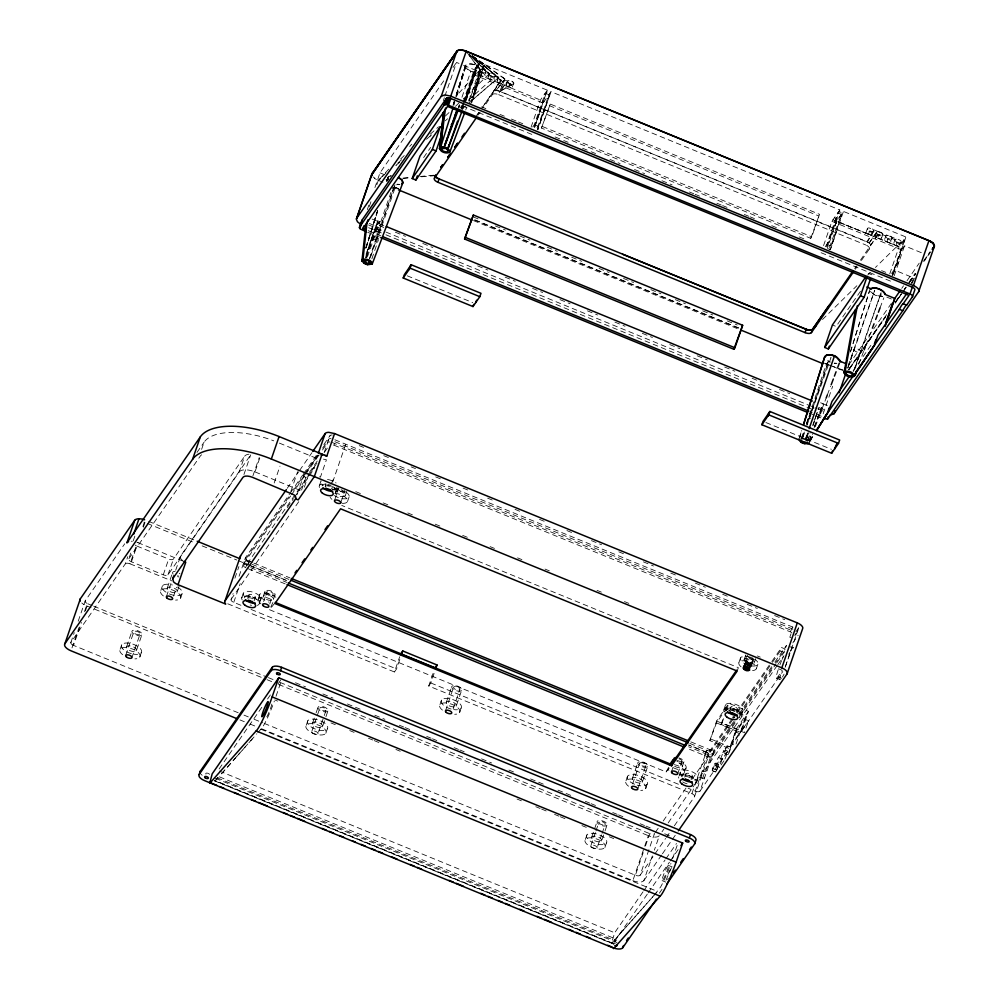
<?xml version="1.0" encoding="UTF-8"?>
<svg xmlns="http://www.w3.org/2000/svg" width="999" height="999" viewBox="0 0 999 999"><rect width="100%" height="100%" fill="white"/><g stroke="black" fill="none" stroke-linecap="round" stroke-linejoin="round"><path stroke-width="0.75" stroke-dasharray="5 3.75" d="M470.629 104.358L480.044 72.053C482.017 65.609 469.393 61.401 465.397 65.597L454.795 99.538M468.656 103.809L472.952 97.602L480.332 71.116L484.827 64.623L547.265 90.147L534.59 126.96L547.265 90.147M259.615 594.705L258.167 600.636L259.877 594.13L262.749 592.744L270.254 593.843L275.849 597.202M715.796 771.802L718.893 764.66L716.196 771.715C708.241 773.713 714.148 758.728 718.893 764.66M386.8 180.969L388.024 177.135L389.385 176.199M465.397 65.597L456.106 95.629M479.445 73.451L480.019 71.491L479.095 74.45L480.307 71.154L478.009 74.488L468.643 101.673M807.155 424.987L828.458 361.263L826.198 359.652M484.827 64.623L471.69 102.835L483.978 65.834L472.952 97.602L480.332 71.116L472.952 97.602L467.445 95.342L465.122 98.689L476.823 65.984L479.333 62.338L466.171 100.562M480.044 69.83L472.952 97.602L480.482 70.804L468.981 101.324M785.139 667.344L791.645 648.451L790.746 646.852M480.594 70.292C478.671 65.06 470.317 62.163 465.609 65.172C464.722 72.365 481.206 74.101 480.432 70.979L472.952 97.602L480.507 70.767M479.807 72.04L479.095 74.45M345.467 492.095L337.762 491.021L335.427 491.87C334.765 498.751 353.009 497.602 341.621 491.795M665.983 880.219L671.765 866.995L669.318 871.34M643.019 891.82L614.672 932.754L611.488 943.393L653.458 896.066M453.896 105.245L454.795 102.335M456.58 96.503L466.396 64.485L456.743 95.542M365.796 257.392L373.389 232.804M369.43 258.878L380.519 224.176L384.852 225.949M534.677 127.385L543.056 103.059L550.948 91.658L839.797 209.94L826.635 248.164L830.319 249.663L836.126 232.792M802.297 437.749L804.083 431.968M806.755 423.289L825.936 364.91L831.031 357.555L807.03 424.9M377.597 211.276L366.096 247.802M876.61 232.168L869.255 242.894L499.825 91.271A5.32 2.398 19 0 0 493.518 91.284L492.357 94.655L483.578 107.33M497.252 80.732L498.688 77.223M506.431 84.49L507.867 80.981A3.322 1.498 19 0 1 512.887 82.055M365.671 248.401L376.735 212.974M386.888 180.507L387.812 177.56M452.947 105.444L454.333 101.011M454.258 101.548L453.346 104.495L454.258 101.399M799.425 437.662L801.722 430.282M850.474 351.698L869.38 291.184M366.059 247.265L377.585 210.414M366.109 247.64L377.634 210.876M456.093 95.529L465.322 66.034L466.271 68.207L470.841 71.216L461.326 99.163M798.875 439.448L801.648 430.606M850.399 352.048L869.767 290.147M497.127 81.106L498.376 77.485L472.165 56.181L498.364 77.51L494.98 76.511M503.371 83.242A3.322 1.498 19 0 0 499.55 80.27A3.322 1.498 19 0 0 498.026 82.455A3.322 1.498 19 0 0 503.371 83.242L504.607 79.645L503.771 78.134A3.322 1.498 19 0 0 498.513 77.248A3.322 1.498 19 0 0 501.71 80.22A3.322 1.498 19 0 0 504.27 78.596M506.318 84.865L507.554 81.244M512.562 87A3.322 1.498 19 0 0 508.728 84.028A3.322 1.498 19 0 0 507.205 86.214A3.322 1.498 19 0 0 512.562 87L513.786 83.404L512.949 81.893A3.322 1.498 19 0 0 508.766 80.594A3.322 1.498 19 0 0 507.879 82.368L509.79 83.629A3.322 1.498 19 0 0 513.149 84.003A3.322 1.498 19 0 0 513.449 82.355M861.438 260.427L869.33 249.026L870.629 245.217A5.32 2.398 19 0 0 866.932 241.77M892.756 275.2L905.906 236.988L903.845 239.947L892.157 275.362L905.906 236.988L843.468 211.426L836.613 221.241L834.103 228.646M463.561 106.344L462.599 109.266L463.623 106.431M465.484 100.474L476.823 65.984L474.263 69.693L463.411 101.174M778.146 669.829L777.334 672.327A17.308 1.936 -67.7 0 0 780.956 671.553M394.78 185.052L370.292 257.892M388.261 179.608L388.024 177.135M372.115 237.063L372.914 238.861L376.898 240.222A3.459 1.561 19 0 0 378.184 238.361A3.459 1.561 19 0 0 373.688 236.513L372.115 237.063L365.896 255.207M375.112 228.034L376.66 226.661L381.069 228.471L379.807 230.294L376.036 228.996M480.007 72.065L479.433 73.501M872.389 234.303L872.514 233.916A3.322 1.498 19 0 0 870.204 231.78A3.322 1.498 19 0 0 866.595 231.506L866.27 231.793A3.322 1.498 19 0 0 867.694 233.941L869.28 234.59A3.322 1.498 19 0 0 872.389 234.303L873.551 230.919M818.993 408.329L818.156 409.44M903.845 239.947L899.075 246.84L877.547 238.024L878.458 238.349A3.322 1.498 19 0 0 881.568 238.049L881.692 237.675M890.771 241.82L890.896 241.433A3.322 1.498 19 0 0 888.586 239.298A3.322 1.498 19 0 0 884.977 239.023L884.652 239.31A3.322 1.498 19 0 0 886.063 241.458L887.649 242.108A3.322 1.498 19 0 0 890.771 241.82L891.932 238.424M747.689 655.369C742.931 659.278 748.214 664.572 752.235 662.374C748.95 655.506 742.831 661.013 743.281 668.106M899.949 245.567L900.074 245.192A3.322 1.498 19 0 0 897.764 243.057A3.322 1.498 19 0 0 894.155 242.782L893.83 243.069A3.322 1.498 19 0 0 895.254 245.217L896.827 245.866A3.322 1.498 19 0 0 899.949 245.567L901.123 242.257L875.424 267.47M394.006 187.3L369.655 258.791M827.334 364.61L806.755 425.075M733.666 721.603L714.31 749.537A3.996 1.798 19 0 1 709.59 749.55L695.267 791.146L688.074 788.211M714.31 749.537L699.987 791.133A3.996 1.798 19 0 1 695.267 791.146M458.329 107.979L459.328 105.045M802.409 437.837L804.345 432.155M366.109 254.146L377.734 220.866L379.845 221.741L376.91 229.358M366.521 256.593L376.66 226.661M367.395 256.955L379.845 221.741M301.573 490.072L305.919 477.422L308.541 473.626M478.758 73.589L480.319 69.693M485.002 75.724A3.322 1.498 19 0 0 481.168 72.752A3.322 1.498 19 0 0 479.645 74.937A3.322 1.498 19 0 0 485.002 75.724L485.826 71.229L469.468 54.658M487.937 77.348C494.105 71.553 479.208 71.94 489.498 73.451M494.18 79.483A3.322 1.498 19 0 0 490.347 76.511A3.322 1.498 19 0 0 488.836 78.696A3.322 1.498 19 0 0 494.18 79.483L495.005 74.987L472.102 56.169M825.249 246.741L826.897 244.343L837.686 212.949L839.797 209.94M826.548 246.878L838.723 211.438L842.407 212.937L829.744 249.775M829.407 247.527L841.445 214.385L836.675 221.191L827.297 248.426M830.319 249.663L843.468 211.426M647.29 894.155L616.133 939.147L614.485 943.955L214.847 780.469M889.747 273.938L899.1 246.728L896.091 245.617M893.343 274.126L901.685 249.862L904.52 245.791L922.552 253.184M70.792 642.707L74.251 632.654M78.209 621.191L85.252 600.774L124.725 543.781M71.99 647.901L78.983 627.584M84.478 611.625L86.476 605.831A9.316 4.183 19 0 1 81.768 602.959M238.212 712.762L73.551 645.391L81.456 622.452M85.402 610.976L87.875 603.796A3.996 1.798 19 0 1 85.252 600.774M73.551 645.391A3.996 1.798 19 0 1 70.929 642.369L125.325 563.836L127.785 556.668M133.217 540.896L135.202 535.152M249.051 454.183A13.312 5.982 19 0 0 244.643 456.206L239.223 471.94L167.994 574.8A3.996 1.798 19 0 1 163.274 574.812L131.443 561.8A3.996 1.798 19 0 1 128.834 558.778L130.794 553.046M125.325 563.836A3.996 1.798 19 0 1 130.045 563.823L136.963 543.743M142.882 526.535L144.368 522.227A3.996 1.798 19 0 0 143.381 521.89M131.443 561.8L136.863 546.053A3.996 1.798 19 0 1 135.177 545.104M182.954 561.063L138.024 542.682L138.998 539.872M143.357 527.222L145.292 521.603M120.167 649.188L121.716 644.692M126.611 646.69L132.03 630.956M125.737 655.319L133.866 631.705M201.611 449.363L204.071 442.207A61.226 27.51 19 0 1 273.738 440.834M131.856 657.817L139.985 634.203A3.322 1.498 19 0 0 136.151 631.231A3.322 1.498 19 0 0 134.64 633.428A3.322 1.498 19 0 0 139.985 634.203M136.401 650.699A5.32 2.398 19 0 0 130.27 645.941A5.32 2.398 19 0 0 127.847 649.45A5.32 2.398 19 0 0 136.401 650.699L141.821 634.964A5.32 2.398 19 0 0 135.689 630.194A5.32 2.398 19 0 0 133.267 633.716A5.32 2.398 19 0 0 141.821 634.964M163.274 574.812L168.694 559.078A3.996 1.798 19 0 0 173.414 559.065L244.643 456.206M160.864 590.409L162.412 585.913M139.748 657.192L141.296 652.697M167.994 574.8L173.414 559.065M167.308 587.924L172.727 572.177M166.433 596.54L171.016 583.254M175.687 570.229L180.532 556.168L250.712 454.832A7.98 3.584 19 0 1 251.124 454.395M173.576 596.091L176.623 587.237M177.11 591.92A5.32 2.398 19 0 0 170.979 587.162A5.32 2.398 19 0 0 168.544 590.671A5.32 2.398 19 0 0 177.11 591.92L179.071 586.201M180.457 598.426L182.005 593.93M243.931 474.513L250.712 454.832M252.897 475.886L259.191 457.617M239.223 471.94A13.312 5.982 19 0 1 254.982 471.89L260.402 456.143M234.902 578.184L238.898 566.57M240.959 605.294L233.754 602.347A3.996 1.798 19 0 1 231.131 599.325L233.117 593.556M239.073 576.236L245.454 557.729L289.498 494.13M243.506 566.321L244.668 562.949A3.996 1.798 19 0 1 244.218 561.326L289.935 495.304M367.32 209.615L368.831 205.207M374.912 187.562L379.982 172.864L444.193 80.195M369.318 206.481L371.316 200.674M376.823 184.715L378.321 180.369L373.052 176.91M274.188 482.992L279.995 466.121M233.754 602.347L240.21 583.591M245.454 557.729A3.996 1.798 19 0 0 248.077 560.751L245.667 567.719L243.381 566.208A3.996 1.798 19 0 1 243.057 564.697L290.647 495.979M247.814 564.06L248.589 561.813L307.005 477.46M241.696 597.914L243.244 593.418M377.734 220.866L372.764 235.252M247.715 598.326L248.876 594.954M366.133 257.218L373.251 236.551M365.984 257.592L378.359 222.253L379.245 222.615M383.803 227.472L379.47 225.699L392.632 187.475L396.965 189.248M392.769 190.909L393.768 187.987M376.099 242.857L396.216 184.528M290.846 491.408L297.615 471.728M254.083 600.936L255.245 597.552A3.459 1.561 19 0 0 251.261 594.467A3.459 1.561 19 0 0 249.675 596.74A3.459 1.561 19 0 0 255.245 597.552M371.865 258.853L378.471 239.673M257.255 605.394A9.266 4.158 19 0 0 259.216 602.26L260.764 597.764L267.957 601.873M259.328 603.583L260.876 599.088M297.053 494.642L303.346 476.373L305.969 472.564M263.461 595.791L265.01 591.296M263.624 601.51L266.933 591.883M304.345 487.187L308.291 475.736L316.933 463.274M269.742 604.008L273.064 594.393A3.322 1.498 19 0 0 269.231 591.42A3.322 1.498 19 0 0 267.707 593.606A3.322 1.498 19 0 0 273.064 594.393M443.344 100.637L444.355 97.702M444.855 96.229L456.506 62.425L459.028 63.449M273.439 599.487A5.32 2.398 19 0 0 266.845 594.83A5.32 2.398 19 0 0 265.06 598.588A5.32 2.398 19 0 0 273.439 599.487L274.987 594.992A5.32 2.398 19 0 0 268.394 590.334A5.32 2.398 19 0 0 266.608 594.093A5.32 2.398 19 0 0 274.987 594.992M324.163 452.622L330.02 435.626A3.996 1.798 19 0 1 331.83 434.99L332.305 435.027M319.53 485.289L321.079 480.794A9.316 4.183 19 0 0 323.239 485.614M791.882 632.891A2.66 1.199 19 0 0 790.346 631.88L333.741 445.092L334.902 441.72L792.12 628.808A2.66 1.199 19 0 1 793.044 629.52M325.299 486.363L326.074 484.115M458.903 108.004L459.84 105.307M330.944 484.128L334.203 477.709M460.989 108.192L461.963 105.382M332.655 482.205L345.741 444.205M463.424 103.122L473.289 74.5L476.098 70.442L460.289 63.973M464.448 102.373L474.8 72.315L479.495 71.866M331.668 488.973L332.442 486.725M465.109 102.11L476.098 70.442M336.938 487.4L334.915 493.381L337.287 488.598L336.463 488.886M336.663 492.295L338.211 487.799M334.54 500.487L338.798 488.111A3.334 1.498 19 0 0 340.597 490.459A3.334 1.498 19 0 0 344.593 490.909M341.134 501.61L344.455 491.995M488.061 76.973L489.185 73.714L467.295 52.41M276.036 696.228L281.506 680.319M345.242 495.829L346.79 491.333M490.247 79.495L491.408 76.099L489.51 74.85M347.49 501.585L349.038 497.09M499.438 83.254L500.599 79.87L498.701 78.609M492.357 94.655A5.32 2.398 19 0 1 498.663 94.643L499.825 91.271M508.616 87.013L509.79 83.629M306.231 725.299L307.779 720.803M312.675 722.814L315.634 714.223M316.121 712.786L318.094 707.067M311.8 731.43L319.93 707.816M317.919 733.928A3.322 1.498 19 0 0 314.086 730.956A3.322 1.498 19 0 0 312.575 733.154A3.322 1.498 19 0 0 317.919 733.928L326.049 710.326A3.322 1.498 19 0 0 322.215 707.354A3.322 1.498 19 0 0 320.704 709.54A3.322 1.498 19 0 0 326.049 710.326M322.465 726.81A5.32 2.398 19 0 0 316.333 722.052A5.32 2.398 19 0 0 313.911 725.561A5.32 2.398 19 0 0 322.465 726.81L325.424 718.231M325.911 716.795L327.884 711.076A5.32 2.398 19 0 0 321.753 706.318A5.32 2.398 19 0 0 319.33 709.827A5.32 2.398 19 0 0 327.884 711.076M531.068 127.223L540.434 100.025L546.253 91.683L549.925 93.194L537.774 129.882L550.998 91.546L537.225 129.932M532.742 126.948L534.328 124.675L545.204 93.207L548.876 94.718L537.999 126.174L536.338 128.571M534.028 127.085L539.922 111.513M325.811 733.316A10.652 4.783 19 0 0 313.561 723.8A10.652 4.783 19 0 0 308.691 730.818A10.652 4.783 19 0 0 325.811 733.316L327.36 728.82A10.652 4.783 19 0 0 315.11 719.292A10.652 4.783 19 0 0 310.239 726.323A10.652 4.783 19 0 0 327.36 728.82M541.458 128.059L550.262 104.058L819.53 214.323L811.787 236.8L810.726 238.324L541.458 128.059L550.262 104.058M227.76 603.796L394.443 671.99L399.687 656.768M394.443 671.99L396.553 668.943L400.836 656.493M674.337 825.823L694.517 796.69A3.996 1.798 19 0 0 691.895 793.668L428.721 686.001L433.479 672.165M428.721 686.001L430.819 682.966L434.64 671.902M439.96 704.582L441.508 700.087M446.403 702.097L451.823 686.35M445.529 710.714L453.658 687.1M453.184 708.791L459.79 689.61A3.322 1.498 19 0 0 455.956 686.638A3.322 1.498 19 0 0 454.433 688.823A3.322 1.498 19 0 0 459.79 689.61M456.206 706.093A5.32 2.398 19 0 0 450.074 701.335A5.32 2.398 19 0 0 447.639 704.844A5.32 2.398 19 0 0 456.206 706.093L461.625 690.359A5.32 2.398 19 0 0 455.494 685.601A5.32 2.398 19 0 0 453.059 689.11A5.32 2.398 19 0 0 461.625 690.359M459.552 712.599L461.101 708.104M585.327 839.472L586.875 834.977M591.77 836.987L597.19 821.24M590.896 845.604L595.466 832.317M595.978 830.843L599.025 821.99M597.015 848.101A3.322 1.498 19 0 0 593.181 845.129A3.322 1.498 19 0 0 591.67 847.327A3.322 1.498 19 0 0 597.015 848.101L601.585 834.827M602.097 833.353L605.144 824.5A3.322 1.498 19 0 0 601.311 821.528A3.322 1.498 19 0 0 599.8 823.713A3.322 1.498 19 0 0 605.144 824.5M601.56 840.983A5.32 2.398 19 0 0 595.429 836.225A5.32 2.398 19 0 0 593.006 839.734A5.32 2.398 19 0 0 601.56 840.983L604.52 832.404M605.007 830.968L606.98 825.249A5.32 2.398 19 0 0 600.849 820.491A5.32 2.398 19 0 0 598.426 824A5.32 2.398 19 0 0 606.98 825.249M810.726 238.324L819.53 214.323M626.023 780.706L627.572 776.211M604.907 847.489A10.652 4.783 19 0 0 592.657 837.974A10.652 4.783 19 0 0 587.787 844.992A10.652 4.783 19 0 0 604.907 847.489L606.455 842.994A10.652 4.783 19 0 0 594.205 833.478A10.652 4.783 19 0 0 589.335 840.496A10.652 4.783 19 0 0 606.455 842.994M632.467 778.209L637.886 762.474M632.617 783.878L639.722 763.224M823.563 245.592L831.905 221.328L837.686 212.949L841.358 214.448M638.224 787.861L645.854 765.721A3.322 1.498 19 0 0 642.02 762.749A3.322 1.498 19 0 0 640.496 764.947A3.322 1.498 19 0 0 645.854 765.721M642.27 782.217A5.32 2.398 19 0 0 636.138 777.459A5.32 2.398 19 0 0 633.703 780.968A5.32 2.398 19 0 0 642.27 782.217L647.689 766.47A5.32 2.398 19 0 0 641.558 761.713A5.32 2.398 19 0 0 639.123 765.222A5.32 2.398 19 0 0 647.689 766.47M645.616 788.711L647.165 784.215M269.518 609.702L666.133 771.952L668.706 767.107M261.638 728.795L632.842 880.643L648.326 835.676A9.316 4.183 19 0 0 659.352 835.639L654.357 850.137M264.211 723.388L635.401 875.249L643.456 851.86M645.466 846.016L649.725 833.653A3.996 1.798 19 0 0 654.457 833.628L640.134 875.224A3.996 1.798 19 0 1 635.401 875.249M671.428 771.865L673.314 766.37M613.461 944.23L614.622 940.858M677.784 773.651L682.042 761.288M679.395 774.7L680.169 772.452M674.675 766.32A5.32 2.398 19 0 0 682.205 766.907L683.953 761.812M632.842 880.643A9.316 4.183 19 0 0 643.868 880.606L652.359 855.943M869.33 249.026A5.32 2.398 19 0 0 865.833 244.992L873.563 231.006L876.623 232.255L875.449 235.552A3.322 1.498 19 0 0 876.872 237.7L877.547 238.024L868.78 234.428M679.795 774.375A9.316 4.183 19 0 0 684.128 773.151L686.038 768.119A9.316 4.183 19 0 0 677.135 760.464M684.727 777.135L685.888 773.763M801.385 438.274L803.408 432.367M806.468 423.514L809.003 416.146M802.572 438.261L804.607 432.367M805.194 439.585L807.229 433.691M805.694 441.471L808.74 432.617M815.359 417.594L818.768 407.704M807.117 441.471L810.177 432.617M812.711 425.237L818.443 409.028M691.096 779.744L692.257 776.373A3.459 1.561 19 0 0 688.274 773.276A3.459 1.561 19 0 0 686.688 775.549A3.459 1.561 19 0 0 692.257 776.373M807.904 440.584L810.439 433.216M812.986 425.836L815.521 418.456M709.852 740.609L716.583 721.041L728.858 703.308L748.451 711.325L741.708 730.881L722.127 722.876L721.078 724.4L740.659 732.404L746.228 716.221L726.648 708.204L716.47 722.901L709.852 740.609L729.432 748.613L736.163 729.058L748.451 711.325M691.895 793.668L706.218 752.072L688.885 744.979M823.164 413.823L832.654 386.276M696.428 782.18L697.976 777.672M738.948 662.449L740.496 657.954M672.652 858.478L678.134 842.582M724.025 709.253L725.574 704.745M737.187 671.053L738.348 667.682L341.733 505.419M694.517 796.69L708.84 755.094A3.996 1.798 19 0 0 706.218 752.072M702.634 778.258L704.957 771.515L706.967 770.891M721.078 724.4L723.101 718.506M725.636 711.151L726.648 708.204M722.127 722.876L723.576 718.681M726.46 710.301L728.858 703.308M705.544 771.49L710.501 757.105L711.912 756.505L735.539 722.389M744.105 659.715L745.853 654.62M743.743 667.457L746.453 659.577M744.779 665.534L746.091 660.664M744.255 667.27L746.965 659.402M848.139 365.871L874.724 290.222L847.689 368.706M729.807 710.326L730.968 706.955A3.459 1.561 19 0 1 734.203 706.643L735.064 706.93A3.459 1.561 19 0 1 737.324 709.552L736.55 711.8M847.664 368.032L854.145 349.213M744.542 665.172L746.091 663.836L747.639 659.34M745.341 666.096L746.89 661.588M746.378 665.396L748.413 659.39M746.528 667.444L749.238 659.565M886.637 314.623L848.7 369.543M747.339 667.732L750.062 659.852M748.114 668.094L750.823 660.214M748.763 668.518L751.473 660.651M749.25 668.98L751.96 661.101M749.562 669.442L752.272 661.563M752.359 662C750.823 671.678 751.248 662.961 746.091 663.836M853.508 371.378L881.081 292.819L854.557 369.855M854.532 369.193L860.514 351.823A3.459 1.548 19 0 0 856.53 348.726A3.459 1.548 19 0 0 854.944 351.011A3.459 1.548 19 0 0 860.514 351.823M754.095 663.136A5.32 2.398 19 0 0 747.976 658.378A5.32 2.398 19 0 0 745.516 661.875A5.32 2.398 19 0 0 754.095 663.136L755.644 658.641M756.318 668.793L757.866 664.285M710.901 739.085L730.481 747.102L736.051 730.906L746.228 716.221M741.171 716.258L742.719 711.75M731.842 744.055L735.951 732.13L744.867 719.268L748.538 720.766L744.43 732.679L740.759 731.181L731.842 744.055L735.526 745.554L739.622 733.641L748.538 720.766M894.192 275.774L904.52 245.791M740.759 731.181L744.867 719.268M772.427 662.337L780.356 650.873L781.518 647.502L785.189 649.013L775.499 663.011M776.985 662.562L784.028 652.372L786.425 645.416L774.113 663.186M790.983 633.828L789.822 637.2L793.493 638.698M785.476 666.321L798.875 627.422A3.996 1.798 19 0 0 799.025 626.972M809.19 440.834L811.101 435.289M462.15 108.054L463.161 105.145M465.709 97.852L476.823 65.984L465.272 98.489M808.728 440.884L805.581 438.811L807.604 433.004M752.235 662.374L753.408 659.015M366.059 257.33L378.359 222.253L375.724 226.061L369.193 223.389M789.198 655.531L789.235 654.57M866.27 231.793L867.432 228.409M801.46 440.659L804.495 432.067M881.218 235.202L878.795 234.69L877.671 237.974L876.897 237.625M881.568 238.049L882.741 234.665M884.652 239.31L885.813 235.926M893.83 243.069L894.992 239.673M461.65 108.654L464.235 101.386M461.476 108.903L464.085 101.611M466.133 99.263L479.333 62.338M809.178 441.046L811.563 434.665M814.185 427.634L819.43 413.598M819.954 412.2L823.101 403.771L820.616 402.759M465.709 109.977L466.795 107.093M809.302 442.682L812.587 433.991M815.309 426.76L819.679 415.184M821.865 409.403L826.235 397.827M827.334 394.93L830.606 386.251M858.74 364.323L863.648 351.298M865.833 345.517L871.852 329.595M880.044 307.892L883.865 297.764M479.92 70.192L455.781 96.453M489.11 73.951L463.311 98.814M498.251 77.847L471.191 100.999L498.301 77.722M873.563 231.006L867.007 241.621L499.762 91.421L504.545 79.858L507.542 81.269L499.762 91.421A5.32 2.398 19 0 0 495.879 90.597L493.481 91.421L482.055 107.904M513.723 83.616L499.762 91.421L507.48 81.481M870.441 245.779L878.046 234.403L878.808 234.765M814.372 426.698L819.292 413.798M819.829 412.362L823.101 403.771L828.421 405.944M868.543 234.34L869.617 230.931L872.04 231.443M886.825 241.833L887.999 238.524L890.421 238.961M779.944 664.76L781.605 660.589M668.031 874.312L668.531 873.114M830.019 365.334L843.268 370.117M849.55 368.768L848.651 369.68L886.637 315.035M668.668 872.789L669.23 871.528M782.105 659.427L783.378 656.505M911.712 284.003L913.011 281.181M724.949 759.128C735.027 735.876 706.206 766.308 719.292 767.494M258.067 599.2C261.863 594.83 269.28 598.164 273.314 600.811M911.5 282.867L915.446 274.713M667.657 879.557L668.269 878.321M504.483 80.007L495.879 90.597L504.495 79.982M507.417 81.643L507.43 81.606A3.322 1.498 19 0 0 512.137 84.303L513.661 83.766M728.296 754.17C737.162 737.374 715.147 752.534 727.984 754.682M727.372 752.11L721.99 759.677L719.13 767.532M712.524 770.204L715.222 763.149M715.459 766.033L720.841 758.466L723.701 750.611M809.939 440.946L813.261 435.664L810.139 440.796M809.827 441.071L813.011 436.014M878.046 234.403L859.902 261.001M814.747 419.343L815.334 418.731A3.459 1.561 19 0 0 815.484 417.769M493.993 90.984L501.361 80.307L500.536 80.032L493.481 91.421L501.361 80.307M309.415 472.352L317.295 460.951M895.479 301.798L900.773 294.131M908.74 282.592L914.922 273.626M923.75 260.814L929.944 251.86M795.891 631.743L798.875 627.422M794.655 635.339L796.178 633.129M452.997 67.495L456.506 62.425M197.003 452.422L204.071 442.207M128.834 558.778L200.512 455.769A61.226 27.51 19 0 1 201.636 454.782M423.626 157.567L430.644 147.44M379.47 225.699L380.519 224.176M476.848 115.347L478.596 112.825M482.105 107.755L493.518 91.284M476.785 115.497L478.546 112.962M478.321 114.922L480.069 112.388M287.237 488.311L298.689 471.778M299.575 470.504L311.913 452.697M290.372 492.857L302.709 475.049M303.596 473.776L316.808 454.695M323.851 444.53L330.02 435.626M293.469 490.209L304.058 474.912M304.945 473.638L318.182 454.52M322.602 448.139L328.771 439.223A3.996 1.798 19 0 1 330.594 438.586L331.056 438.623M306.855 471.303L317.382 456.106A7.98 3.584 19 0 1 319.418 454.982M291.533 494.705L304.795 475.536M305.682 474.263L318.956 455.107M322.49 449.987L327.61 442.594A3.996 1.798 19 0 1 329.433 441.958L329.895 441.995M307.892 476.186L317.607 462.15M324.675 451.935L327.335 448.114M247.527 565.034L250.187 561.213M287.287 507.617L293.481 498.688M294.355 497.415L308.504 476.998M309.378 475.724L314.685 468.069M333.741 445.092L334.79 443.568M231.131 599.325L298.951 501.386M219.106 768.98L263.137 705.406M267.532 699.05L271.054 693.968M278.097 683.791L280.744 679.982M831.38 232.817L832.429 231.293M869.255 242.894L876.623 232.255M854.632 268.544L856.393 266.009M855.294 269.28L857.042 266.758M860.526 291.209L836.088 326.461L832.417 324.962M891.57 273.451L894.055 269.88L914.859 278.421M848.775 364.822L891.957 302.497M901.76 288.349L903.496 285.826M906.992 280.794L919.205 263.149M901.323 294.131L895.116 303.072L903.108 291.546M902.209 292.857L905.756 287.737M909.302 282.63L915.496 273.676M930.569 251.96L924.462 260.714M849.5 368.906L885.688 316.633M903.995 290.272L905.968 287.387M909.315 282.592L915.658 273.389M862.699 349.962L848.725 369.605M863.573 348.688L885.638 316.808M895.341 302.784L900.636 295.142M904.17 290.035L905.931 287.487M909.465 282.392L915.646 273.464M911.637 283.067L914.048 279.583M853.084 371.016L872.477 343.032M686.038 768.119L685.676 768.656A9.316 4.183 19 0 1 673.613 767.881M732.13 718.781L710.077 750.599L708.778 754.058A2.66 1.199 19 0 1 705.893 753.845L688.611 746.777M733.016 717.507L735.664 713.686M736.538 712.424L770.941 662.774M771.815 661.513L781.518 647.502M732.754 719.617L708.94 753.983L712.612 755.494L713.773 752.11L709.939 750.686A2.66 1.199 19 0 1 707.055 750.474L689.772 743.406M733.628 718.343L736.275 714.522M737.162 713.249L771.54 663.611M655.332 832.367L658.841 827.297M663.224 820.966L686.038 788.024M692.17 779.158L708.84 755.094M738.935 713.973L773.238 664.46M734.939 721.565L713.074 753.134A3.996 1.798 19 0 1 708.353 753.146L688.611 745.079M739.347 715.197L774.612 664.285M796.927 632.03L797.639 631.018A3.996 1.798 19 0 0 797.302 629.507M739.06 717.294L776.098 663.836M795.766 635.401L796.428 633.291M662 831.805L663.773 829.257M668.194 822.876L693.83 785.876M694.705 784.59L776.91 665.933M777.796 664.647L783.978 655.719M792.819 642.956L798.126 635.302M640.134 875.224L654.17 854.957M655.044 853.695L665.571 838.498M666.445 837.224L669.08 833.428M699.987 791.133L729.432 748.613M730.481 747.102L740.659 732.404M741.708 730.881L782.804 671.54M721.091 764.972L724.138 760.576L720.466 759.078M643.868 880.606L661.55 855.082M662.424 853.808L675.686 834.664M643.905 890.546L665.034 860.027M665.921 858.753L676.485 843.506M648.176 892.881L669.417 862.212M670.292 860.938L678.259 849.425M659.365 893.156L662.037 889.322M458.416 106.668L459.677 104.858M896.29 265.559L899.112 261.501M895.466 302.31L900.761 294.705M904.307 289.61L906.068 287.088M909.602 281.98L914.897 274.375M923.738 261.638L929.907 252.772M792.569 626.997L790.346 631.88L791.395 630.369L332.342 442.569M271.453 607.267L275.337 602.422M666.133 771.952L670.991 765.883M654.47 894.917L660.601 887.012A22.627 2.535 -67.8 0 0 670.941 863.436M214.748 780.956L219.268 776.285L216.196 779.769M247.877 743.893L220.292 775.137L235.502 757.941M248.901 742.744L254.008 736.95M236.513 756.792L246.678 745.304M250.737 740.709L256.83 733.815M257.842 732.667L260.889 729.22A22.627 2.535 -67.8 0 0 274.313 701.186M652.684 896.89L611.8 943.168L215.185 780.918M653.696 895.741L656.768 892.269M388.736 169.168L378.259 180.519L374.3 178.297M409.69 146.441L411.775 144.181M822.489 319.493L856.842 285.751M867.706 275.062L870.129 272.702M386.089 173.002L378.259 180.519L381.78 177.497M400.636 159.016L406.231 153.646M445.404 116.009L449.875 111.738M455.482 106.344L458.828 103.134M397.902 163.024L403.746 157.805M430.257 134.191L438.511 126.836M445.267 120.804L447.577 118.744M460.289 107.417L462.837 105.157M468.381 100.212L495.354 76.086L498.426 77.348M875.449 235.552L875.786 235.264A3.322 1.498 19 0 1 879.382 235.539A3.322 1.498 19 0 1 881.692 237.687M426.486 139.248L432.367 134.216L430.007 136.251M499.762 91.421L512.137 84.303M388.811 176.448L390.821 175.899M726.872 746.153L723.938 753.496M730.681 747.627L727.609 754.994M800.486 438.074L805.581 438.811M390.06 176.011L391.658 175.861M389.098 179.483L386.001 179.783L389.061 179.595M403.034 178.134L410.764 177.41M420.067 176.498L435.527 175.037M710.501 757.105L710.089 757.142A3.996 1.798 19 0 1 707.192 756.518L687.449 748.451M402.947 178.396L410.651 177.747M421.466 176.798L435.339 175.624M399.063 184.415L397.215 184.278L399.912 184.378M836.038 363.349L834.19 363.211L836.875 363.311M270.779 607.105L272.852 602.609L268.481 602.01M334.74 493.381L335.964 493.456A9.316 4.183 19 0 1 347.227 499.263A9.316 4.183 19 0 1 341.571 503.271M878.133 231.643L887.711 235.502M887.324 235.402L888.099 235.452M888.111 235.539L887.337 235.477A3.322 1.498 19 0 0 887.012 238.024A3.322 1.498 19 0 0 892.007 238.399A3.322 1.498 19 0 0 888.111 235.539L897.152 239.273L896.515 239.148A3.322 1.498 19 0 0 896.178 241.696A3.322 1.498 19 0 0 901.173 242.07A3.322 1.498 19 0 0 897.289 239.211M899.6 242.707L897.177 242.195L896.041 245.492L887.05 241.908M331.805 489.123L333.441 489.248M704.957 771.515L702.235 770.916M472.814 71.891L474.8 72.315M750.886 657.317L746.315 656.243L741.233 657.067A9.253 4.158 19 0 0 740.808 660.277L741.832 661.563A9.253 4.158 19 0 0 754.12 666.046A9.253 4.158 19 0 0 756.53 660.664L755.032 659.402M707.267 756.293L710.177 756.917A3.996 1.798 19 0 0 711.987 756.28M699.912 777.659L702.821 778.271A3.996 1.798 19 0 0 704.632 777.634M869.292 234.515L832.929 219.768M882.741 234.753L885.813 236.014M891.945 238.511L895.004 239.76M834.34 217.732L838.011 219.231M372.065 219.068L377.447 221.291M780.356 650.873L784.028 652.372M478.009 74.488L544.105 101.536M877.871 238.149L886.625 241.733M473.289 74.5L543.056 103.059M549.213 105.582L818.481 215.846M831.905 221.328L901.685 249.862M498.663 94.643L865.833 244.992M542.519 126.548L811.787 236.8M826.897 244.343L830.569 245.854M481.618 106.893L485.876 108.629M500.062 114.435L504.32 116.184M511.413 119.081L517.082 121.403M518.506 121.99L522.764 123.726M555.107 136.975L562.325 139.935M563.773 140.522L568.106 142.295M582.554 148.214L589.772 151.174M591.221 151.761L595.554 153.534M609.989 159.453L620.104 163.586M634.54 169.505L644.655 173.651M661.987 180.744L672.102 184.877M689.422 191.983L693.756 193.756M695.204 194.343L699.537 196.116M716.87 203.222L721.203 204.995M722.652 205.582L726.985 207.355M744.317 214.448L748.651 216.234M750.087 216.82L754.42 218.594M771.752 225.687L778.97 228.646M799.2 236.925L806.418 239.885M881.568 270.617L885.763 272.34M462.437 105.981L532.205 134.54M821.103 252.722L890.883 281.268M868.231 273.289L871.902 274.787M886.762 297.103L893.718 299.95M379.982 172.864L385.015 174.925M473.763 217.12L478.084 218.893M495.367 225.961L505.444 230.095M519.842 235.989L529.92 240.122M547.202 247.19L557.28 251.323M571.678 257.218L581.768 261.338M599.038 268.419L609.115 272.54M623.526 278.446L633.603 282.567M650.873 289.648L660.963 293.768M675.361 299.663L685.439 303.796M702.722 310.876L712.799 314.997M727.197 320.891L737.274 325.025M378.321 180.369L384.091 182.73M394.193 186.863L398.526 188.636M475 219.955L739.085 328.097M825.674 363.549L831.443 365.909M832.879 366.496L838.661 368.868M394.081 187L398.401 188.774M474.637 219.992L739.335 328.371M824.212 363.124L828.521 364.897M473.526 220.592L737.836 328.833M395.354 232.205L405.469 236.338M422.789 243.444L432.904 247.577M450.237 254.683L460.352 258.816M477.684 265.909L487.787 270.055M505.119 277.148L515.234 281.293M532.567 288.386L542.669 292.532M560.002 299.625L570.117 303.771M587.449 310.864L597.564 314.997M614.897 322.103L624.999 326.236M642.332 333.341L652.447 337.475M669.78 344.58L679.882 348.713M697.215 355.806L707.329 359.952M724.662 367.045L734.777 371.191M752.11 378.284L762.212 382.43M779.545 389.523L789.66 393.668M818.993 407.58L826.735 410.739M375.399 227.61L377.522 228.484M368.619 224.975L384.49 231.468M385.926 232.068L817.095 408.616M818.543 409.203L825.748 412.162M368.594 227.697L384.465 234.191M385.914 234.79L815.946 410.876M368.169 230.669L381.368 236.064M810.326 411.725L812.162 412.475M816.67 414.323L823.114 416.958M367.744 232.305L379.27 237.038M809.003 412.999L814.772 415.359M816.22 415.946L821.977 418.319M373.401 236.638L374.275 237M372.627 238.886L373.501 239.248M407.217 275.799L472.714 302.597M765.883 422.527L831.393 449.313M359.253 445.629L363.586 447.402M383.778 455.656L390.984 458.616M411.176 466.87L415.509 468.643M435.701 476.898L442.907 479.857M463.099 488.111L470.304 491.058M487.612 498.139L494.83 501.086M515.022 509.353L522.227 512.3M539.535 519.38L546.753 522.327M566.945 530.594L574.15 533.541M591.458 540.621L601.548 544.755M618.856 551.835L626.073 554.782M643.381 561.863L653.471 565.996M670.779 573.076L677.996 576.023M695.292 583.104L705.394 587.237M722.702 594.305L729.907 597.265M747.215 604.345L757.317 608.466M774.625 615.546L784.715 619.68M334.865 439.76L795.017 627.996M790.908 646.74L793.343 647.739M279.383 443.106L318.082 458.941M355.769 491.658L362.999 494.617M383.216 502.897L390.447 505.844M407.779 512.937L414.997 515.896M435.227 524.163L442.445 527.122M462.674 535.389L469.892 538.349M490.122 546.628L494.455 548.401M517.569 557.854L521.903 559.627M545.017 569.08L549.35 570.854M597.027 590.359L601.361 592.132M624.462 601.585L628.808 603.359M757.367 655.956L760.264 657.13M778.483 668.781L782.13 670.267A17.308 1.936 -67.7 0 0 784.065 674.138M305.919 477.422L303.346 476.373A7.98 3.584 19 0 0 303.409 474.45M778.009 676.798L781.668 678.296M776.398 678.134L780.057 679.632M254.982 471.89L301.461 490.909M716.583 721.041L736.163 729.058M716.47 722.901L736.051 730.906M735.951 732.13L739.622 733.641M723.251 750.986L726.922 752.484M248.077 560.751L252.397 562.524M253.846 563.111L289.897 577.859M690.833 741.882L709.59 749.55M148.626 521.366L195.729 540.634M251.885 564.26L289.335 579.582M147.253 523.414L194.917 542.907M202.135 545.866L236.8 560.039M238.249 560.639L246.915 564.173M248.364 564.772L287.362 580.719M250.724 565.933L286.738 580.669M718.693 757.567L722.364 759.065M247.427 565.184L243.756 563.686L244.917 560.314L248.601 561.962M250.724 567.644L286.725 582.367M248.127 568.718L285.577 584.04M714.847 763.461L718.518 764.959M715.908 765.659L719.58 767.17M712.637 768.356L716.308 769.854M712.15 770.516L715.821 772.015M136.863 546.053L168.694 559.078M251.036 609.415L396.553 668.943M430.819 682.966L679.457 784.677M130.045 563.823L171.716 580.869M295.479 682.742L305.582 686.875M322.889 693.955L332.979 698.089M347.402 703.983L360.389 709.29M374.812 715.197L384.902 719.33M399.325 725.224L403.646 726.997M405.094 727.584L412.3 730.531M426.723 736.438L431.056 738.199M432.492 738.798L436.825 740.559M454.133 747.639L458.454 749.412M459.902 749.999L464.223 751.772M481.53 758.853L491.633 762.986M508.941 770.067L516.146 773.014M530.569 778.92L543.556 784.227M557.979 790.122L570.953 795.441M585.377 801.335L589.697 803.109M591.146 803.696L595.466 805.469M612.774 812.549L617.107 814.31M618.543 814.909L622.877 816.67M640.184 823.75L644.505 825.524M645.953 826.111L650.274 827.884M664.697 833.79L671.915 836.737M87.875 603.796L92.208 605.569M93.656 606.168L266.97 677.072M268.419 677.659L274.201 680.019M279.97 682.379L649.725 833.653M86.476 605.831L265.572 679.095M267.02 679.682L272.789 682.055M278.571 684.415L648.326 835.676M274.762 699.924L277.647 701.098M331.006 722.926L335.339 724.7M349.762 730.594L354.083 732.367M368.506 738.273L372.839 740.034M374.275 740.634L381.493 743.581M395.904 749.475L400.237 751.248M517.057 799.038L521.391 800.811M535.814 806.705L540.134 808.478M541.583 809.065L548.788 812.025M554.557 814.385L558.891 816.146M560.327 816.745L567.544 819.692M581.955 825.586L586.288 827.359M609.365 836.8L613.686 838.573M668.443 865.396L672.115 866.895M662.112 880.619L665.784 882.117M243.981 715.122L248.314 716.895M254.096 719.255L262.762 722.801M239.972 719.929L244.305 721.703M250.087 724.063L255.869 726.423M260.889 729.22L657.517 891.47M219.493 771.091L614.672 932.754M219.38 776.835L616.133 939.147M217.17 777.834L612.35 939.497M215.372 778.283L612 940.534M214.211 780.719L612.986 943.855M534.328 124.675L537.999 126.174M880.032 294.343L881.543 294.967M751.498 657.592L753.071 658.266M878.783 231.768L868.955 227.884A3.322 1.498 19 0 0 868.618 230.432A3.322 1.498 19 0 0 873.613 230.806A3.322 1.498 19 0 0 869.717 227.947M340.559 491.433L336.775 487.999M482.23 72.34L480.319 71.091M828.396 361.226L830.231 362.113L826.835 360.202M246.828 564.348L244.543 562.837M472.34 55.757L507.867 80.981M813.973 408.341L813.111 407.717M260.876 603.721L259.216 602.26M472.452 55.832L503.708 78.284M498.364 77.51L472.215 56.294M469.48 54.545L489.16 73.739L469.393 54.583M259.715 596.128L259.178 595.566A9.266 4.158 19 0 0 245.766 591.495A9.266 4.158 19 0 0 246.828 598.364M258.167 600.636L257.63 600.062A9.266 4.158 19 0 0 246.341 595.791A9.266 4.158 19 0 0 242.158 599.962M667.931 769.355L668.144 769.605A9.316 4.183 19 0 0 668.905 770.341M467.12 52.585L480.007 69.955L468.956 55.07M388.686 180.157L387.724 178.022M178.858 576.935A5.32 2.398 19 0 1 177.535 576.66M173.177 574.2A5.32 2.398 19 0 1 175.162 571.328M182.38 560.302A7.98 3.584 19 0 1 180.532 556.168M131.244 541.246A9.316 4.183 19 0 1 132.305 541.283M136.888 542.257A9.316 4.183 19 0 1 138.024 542.682M163.337 595.928A10.652 4.783 19 0 1 164.248 588.811A10.652 4.783 19 0 1 179.108 593.893A10.652 4.783 19 0 1 175.599 600.112M122.627 654.695A10.652 4.783 19 0 1 123.551 647.589A10.652 4.783 19 0 1 138.399 652.659A10.652 4.783 19 0 1 134.902 658.89M177.46 587.037A10.652 4.783 19 0 1 178.621 595.529A10.652 4.783 19 0 1 162.575 588.96A10.652 4.783 19 0 1 172.39 584.964M131.331 653.646A10.652 4.783 19 0 1 122.353 644.043A10.652 4.783 19 0 1 139.423 647.677A10.652 4.783 19 0 1 133.966 654.208M178.396 575.911A3.322 1.498 19 0 1 177.572 575.724M179.271 573.289A3.322 1.498 19 0 1 179.92 573.713M319.43 476.86A3.996 1.798 19 0 1 320.417 477.197L326.423 459.777L323.514 459.153A3.996 1.798 19 0 0 322.09 459.453M331.905 499.313A9.316 4.183 19 0 1 330.12 497.102M346.241 492.195A9.316 4.183 19 0 1 346.965 498.563A9.316 4.183 19 0 1 334.39 495.541M332.505 489.66A9.316 4.183 19 0 1 333.241 489.31L337.512 488.961A9.316 4.183 19 0 1 342.769 490.322M344.018 490.884A9.316 4.183 19 0 1 345.192 491.508M334.503 487.475A9.316 4.183 19 0 1 335.739 493.094M319.443 487.537A9.316 4.183 19 0 1 325.936 483.966M328.246 484.465A9.316 4.183 19 0 1 330.557 485.252M327.485 479.47A9.316 4.183 19 0 1 336.051 482.979M331.943 486.088A3.459 1.561 19 0 1 326.748 484.303M251.536 605.344A9.266 4.158 19 0 1 250.212 605.019M260.764 597.764A9.266 4.158 19 0 1 254.383 601.073M325.274 487.2A3.459 1.561 19 0 1 326.873 485.814A3.459 1.561 19 0 1 330.869 487.175M248.064 598.026A3.459 1.561 19 0 1 251.81 598.314A3.459 1.561 19 0 1 254.208 600.549M244.53 597.864A6.656 2.985 19 0 1 252.647 597.09A6.656 2.985 19 0 1 256.356 602.697M322.115 485.914A6.656 2.985 19 0 1 325.399 484.103M333.067 486.725A6.656 2.985 19 0 1 334.603 490.172M790.384 651.273A17.308 1.936 -67.7 0 1 793.481 648.688M788.773 654.32A17.308 1.936 -67.7 0 1 789.872 652.197M442.432 710.102A10.652 4.783 19 0 1 443.344 702.984A10.652 4.783 19 0 1 458.204 708.066A10.652 4.783 19 0 1 454.695 714.297M628.496 786.213A10.652 4.783 19 0 1 629.407 779.108A10.652 4.783 19 0 1 644.268 784.178A10.652 4.783 19 0 1 640.759 790.409M634.565 784.265A10.652 4.783 19 0 1 629.682 774.862A10.652 4.783 19 0 1 646.678 780.681A10.652 4.783 19 0 1 637.187 785.164M451.123 709.053A10.652 4.783 19 0 1 442.145 699.45A10.652 4.783 19 0 1 459.215 703.071A10.652 4.783 19 0 1 453.771 709.615M752.559 670.554A9.253 4.158 19 0 0 754.982 665.172C750.961 661.837 744.755 659.253 739.685 661.575A9.253 4.158 19 0 0 739.26 664.785L740.284 666.071A9.253 4.158 19 0 0 741.807 667.332M685.614 776.648A3.459 1.561 19 0 1 689.235 777.297A3.459 1.561 19 0 1 691.221 779.357M674.263 764.672A9.316 4.183 19 0 1 684.49 772.614M682.205 766.907A5.32 2.398 19 0 0 677.422 762.424A5.32 2.398 19 0 0 683.903 762.125A5.32 2.398 19 0 0 678.97 757.929M679.045 775.936A9.316 4.183 19 0 1 691.358 776.635A9.316 4.183 19 0 1 695.004 783.953M687.075 783.815A9.316 4.183 19 0 1 682.679 781.93M678.808 778.134A9.316 4.183 19 0 1 678.621 776.947M682.454 776.223A9.316 4.183 19 0 1 684.34 770.092A9.316 4.183 19 0 1 697.339 775.636A9.316 4.183 19 0 1 690.946 779.844M678.945 758.853A3.322 1.498 19 0 1 681.78 761.812A3.322 1.498 19 0 1 676.56 760.851M681.543 776.673A6.656 2.985 19 0 1 689.672 775.898A6.656 2.985 19 0 1 693.368 781.518M729.557 710.764A9.316 4.183 19 0 1 726.935 703.746A9.316 4.183 19 0 1 739.997 706.518A9.316 4.183 19 0 1 740.334 713.061M723.95 711.488A9.316 4.183 19 0 1 735.052 709.203A9.316 4.183 19 0 1 738.785 717.557M734.752 717.582A9.316 4.183 19 0 1 732.442 717.082M737.324 709.552A3.459 1.561 19 0 1 733.229 709.565L732.442 709.19A3.459 1.561 19 0 1 730.968 706.955M729.67 710.701A3.459 1.561 19 0 1 732.18 709.827A3.459 1.561 19 0 1 735.876 711.613M726.81 710.726A6.656 2.985 19 0 1 733.091 708.528A6.656 2.985 19 0 1 739.11 714.123M754.27 659.39A5.32 2.398 19 0 1 745.803 655.906M752.946 658.353A3.322 1.498 19 0 1 749.462 657.717A3.322 1.498 19 0 1 747.564 655.744M202.173 775.274A7.98 3.584 19 0 1 200.986 774.163M613.548 944.018A1.998 0.899 19 0 1 615.434 943.855M271.84 704.083A8.254 0.924 -67.8 0 1 269.355 711.475A8.254 0.924 -67.8 0 1 266.059 717.981M205.981 774.138A1.998 0.899 19 0 1 206.781 773.076A1.998 0.899 19 0 1 209.365 774.15A1.998 0.899 19 0 1 208.566 775.212M616.97 942.432A1.998 0.899 19 0 1 614.722 941.208A1.998 0.899 19 0 1 615.784 940.334A1.998 0.899 19 0 1 618.219 941.42M802.996 439.073A3.459 1.561 19 0 1 805.044 439.585M805.694 439.885A3.459 1.561 19 0 1 807.105 440.996M815.009 418.943A3.459 1.561 19 0 1 814.023 419.143M810.713 418.319A3.459 1.561 19 0 1 810.139 417.969L809.29 417.207A3.459 1.561 19 0 1 811.8 415.572M878.908 231.78A3.322 1.498 19 0 1 882.804 234.64A3.322 1.498 19 0 1 877.809 234.266A3.322 1.498 19 0 1 878.133 231.718M843.206 370.267A9.316 4.183 19 0 1 838.598 369.018M807.854 433.504L805.619 440.721L807.779 433.479M387.774 178.521L386.85 181.506L387.774 178.521M705.906 752.147L704.745 755.519L707.055 750.474L705.906 752.147M808.228 433.653L805.731 440.771L808.266 433.628M667.894 865.746L667.432 866.408A8.254 0.924 -67.8 0 0 663.099 876.148A8.254 0.924 -67.8 0 0 662.662 880.269L663.111 879.607A8.254 0.924 -67.8 0 0 667.444 869.867A8.254 0.924 -67.8 0 0 667.894 865.746M399.438 162.4L395.904 165.422L399.425 162.412M465.309 106.031L461.788 109.053L465.297 106.056M882.704 296.416L875.299 295.329L869.992 291.209L875.299 295.329L882.704 296.416M867.694 233.941L836.613 221.241L867.694 233.941M495.067 74.825L494.58 74.363A3.322 1.498 19 0 0 489.31 73.476A3.322 1.498 19 0 0 492.507 76.461A3.322 1.498 19 0 0 495.067 74.825M485.889 71.066L485.402 70.604A3.322 1.498 19 0 0 480.132 69.718A3.322 1.498 19 0 0 483.329 72.702A3.322 1.498 19 0 0 485.889 71.066"/><path stroke-width="1.5" d="M360.689 224.3L357.492 221.815L356.381 219.355L372.215 173.314L371.84 175.025M613.523 947.664L613.661 948.613L661.35 894.767A26.623 2.985 -67.8 0 0 676.111 862.149L682.692 843.044L278.721 677.784L212.163 773.888L209.703 783.366L257.38 729.52A26.623 2.985 -67.8 0 0 272.14 696.902L278.721 677.784M855.768 372.227L899.425 309.19A17.57 1.973 -67.7 0 1 903.196 303.746L909.015 295.392L447.564 106.431L443.693 112.013L440.571 147.352C437.662 151.423 447.39 154.82 449.925 151.786L464.622 112.862M444.056 111.501L440.571 147.352L439.498 148.564L441.858 150.025A3.459 1.561 19 0 0 446.353 151.873A3.459 1.561 19 0 0 447.652 150C445.392 145.704 438.336 151.91 442.657 146.766M363.898 263.112L361.963 260.864L365.909 224.263M443.544 112.225L439.535 148.851L443.693 112.013M829.919 415.222L834.053 413.736L918.68 291.646L934.39 246.266L932.979 243.094L928.933 240.647L466.258 51.186A7.98 3.584 19 0 0 456.818 51.224L371.953 173.751L356.481 218.756M803.496 424.712L824.712 356.918C826.722 352.834 833.116 355.407 836.213 356.88M836.275 356.918C846.303 369.293 837.174 354.47 832.542 355.382M885.027 294.443C885.788 291.708 874.787 285.202 870.054 289.285C874.762 286.263 883.128 289.173 885.039 294.405L894.779 298.426L900.012 290.871M932.567 248.938C936.95 245.866 932.329 241.608 928.933 240.647L466.196 51.336A7.98 3.584 19 0 0 457.542 50.687L371.803 174.463L371.953 173.751M856.006 371.553C856.892 379.682 845.079 377.709 844.143 372.515L855.394 309.915L864.147 297.265L870.454 279.008M854.37 375.899C854.033 372.04 845.616 369.093 843.993 372.964M449.925 151.786C449.338 148.027 443.893 146.578 440.571 147.352L445.492 108.067M798.963 439.135C799.6 442.994 806.018 445.042 809.178 442.969M803.571 424.375L824.774 356.481M844.143 372.053L845.529 367.62M362.425 259.415L363.336 256.518M452.984 108.154L440.571 147.352L441.97 148.389M367.757 264.685L372.215 264.048L402.709 183.142L402.048 180.12L398.414 177.522M172.79 578.658L173.451 581.68A7.98 3.584 19 0 0 178.022 584.702L225.712 604.07A9.316 4.183 19 0 1 224.837 601.173L295.604 498.851A7.98 3.584 19 0 0 293.756 494.717L252.41 477.285A7.98 3.584 19 0 0 242.969 477.322L172.79 578.658L173.751 575.849M366.296 231.718L360.389 229.058L359.528 227.123L444.13 105.032L446.703 104.508L909.989 293.968A3.721 1.673 19 0 1 912.437 296.79L906.63 305.17A17.57 1.973 -67.7 0 0 902.846 310.589L827.834 418.893L823.426 418.906M912.437 296.79L914.759 290.047A3.721 1.673 19 0 0 912.312 287.225L449.026 97.765L446.453 98.289L361.85 220.379L362.162 221.803L359.84 228.546M447.315 149.7L449.325 144.568M824.699 356.955L827.035 354.945L832.467 355.357M743.406 667.744C743.268 670.204 748.276 671.927 749.65 669.879C747.602 665.159 736.9 667.532 749.525 670.242M934.39 246.266L932.354 249.388L934.465 245.804M237.088 718.743L70.991 650.799A9.316 4.183 19 0 1 64.873 643.743L80.357 598.776L134.74 520.242A9.316 4.183 19 0 1 144.63 519.767M128.596 541.633A9.316 4.183 19 0 0 126.998 542.732L134.74 520.242M133.666 534.215L138.986 518.756M64.873 643.743L192.595 459.315L200.337 436.838A66.546 29.895 19 0 1 279.083 436.538L326.823 456.068L334.565 433.578L328.758 432.342A7.98 3.584 19 0 0 325.125 433.616L312.787 451.423M178.022 584.702L185.764 562.212A7.98 3.584 19 0 1 183.941 561.338M678.346 830.843L787.062 673.9A7.98 3.584 19 0 0 781.817 667.856L271.341 459.028L279.083 436.538M225.075 600.699L240.559 555.731L286.363 489.585M359.39 227.547L361.85 220.379M359.49 228.022L361.825 221.278M365.559 229.595L362.949 228.534L363.886 225.836M367.994 219.817L366.995 222.702L362.999 259.303L361.963 260.864L363.574 261.526L365.559 260.127A3.459 1.561 19 0 1 370.055 261.963A3.459 1.561 19 0 1 368.768 263.823L364.485 262.487L364.011 263.174L367.644 264.66L369.268 260.839M364.485 262.487L365.497 259.54M366.383 259.902L365.459 262.912L363.861 261.114M614.11 948.288L204.408 780.556A7.98 3.584 19 0 1 199.163 774.512L200.324 771.141L272.19 667.369A7.98 3.584 19 0 1 281.643 667.332L690.509 834.59A7.98 3.584 19 0 1 695.741 840.634L694.58 844.005L667.082 883.728M441.87 134.053L436.063 150.924L415.884 180.045L412.212 178.546L419.955 156.069L440.134 126.935L442.582 127.934M318.344 453.296L325.125 433.616M356.518 218.556L441.321 96.179L456.768 51.349M415.884 180.045L417.332 175.836M444.13 105.032L446.453 98.289M444.505 104.708L446.828 97.964M445.079 104.508L447.402 97.765M445.829 104.445L448.151 97.69M446.703 104.508L449.026 97.765M447.627 104.708L449.95 97.952M412.212 178.546L432.392 149.413L440.134 126.935M918.68 291.646A7.98 3.584 19 0 0 918.93 290.259L918.743 289.735A7.98 3.584 19 0 0 916.832 287.512L916.095 286.988A7.98 3.584 19 0 0 913.436 285.602L450.761 96.154L466.258 51.186M448.539 105.02L450.874 98.277M455.344 114.51L448.364 134.728M445.317 143.581L447.352 137.675M455.369 114.448L456.743 110.439M853.533 271.815L811.4 332.617A5.32 2.398 19 0 1 805.107 332.63L437.924 182.28A5.32 2.398 19 0 1 434.428 178.247L435.552 175.012M403.209 278.009L404.37 274.638L411.201 264.747L480.981 293.306L479.82 296.678L472.977 306.556L403.209 278.009L410.04 268.119L411.201 264.747M437.924 182.28L439.085 178.908A5.32 2.398 19 0 1 435.402 175.474M408.991 269.63L410.152 266.258M199.163 774.512L271.029 670.741L272.19 667.369M409.553 268.831L410.714 265.459M271.029 670.741A7.98 3.584 19 0 1 280.482 670.704L281.643 667.332M464.585 239.011L473.376 215.01L742.644 325.274L734.902 347.752L733.853 349.275L464.585 239.011L473.376 215.01M472.977 306.556L473.751 304.308M475.799 302.485L476.573 300.237M401.311 655.107L402.747 650.961L437.013 664.984L435.589 669.13M733.853 349.275L742.644 325.274M761.875 424.737L763.036 421.366L769.879 411.476L839.659 440.022L838.498 443.394L831.655 453.271L761.875 424.737L768.718 414.847L769.879 411.476M767.669 416.358L768.83 412.987M768.231 415.547L769.392 412.175M805.107 332.63L806.268 329.258A5.32 2.398 19 0 0 812.574 329.245L815.883 325.974M811.4 332.617L812.524 329.37L852.884 271.129M671.74 764.41L673.289 759.902A9.316 4.183 19 0 1 674.512 759.989M671.578 765.796L737.187 671.053L340.572 508.803L274.95 603.546L671.578 765.796L671.965 764.672L275.337 602.422M855.394 309.915L828.346 348.951L824.674 347.44L832.417 324.962L865.609 277.06M828.346 348.951L829.32 346.141M613.274 947.814A7.98 3.584 19 0 0 622.714 947.776L623.488 945.529M824.674 347.44L860.476 295.766L866.782 277.497M857.417 305.582L845.191 371.004L844.143 372.515M827.834 411.863L829.232 407.817M827.459 419.205L828.396 416.508M743.381 668.543L744.155 666.296M743.681 669.005L744.455 666.758M839.148 392.757L845.741 373.651M745.217 668.768L745.991 666.52M745.978 669.13L746.753 666.882L747.577 667.17M834.053 413.736L835.052 410.851M694.58 844.005A7.98 3.584 19 0 0 689.347 837.961L690.509 834.59M831.655 453.271L832.429 451.024M834.477 449.213L835.251 446.965M874.4 343.893L875.886 339.56M852.534 374.975L852.01 375.736L853.496 376.348L874.45 345.267L877.934 335.152L906.73 293.594M885.614 323.476L892.207 304.358M885.151 326.361L894.779 298.426L886.138 322.565M909.989 293.968L912.312 287.225M781.817 667.856L797.302 622.877L334.565 433.578M913.436 285.602L928.933 240.647M787.062 673.9L802.547 628.92A7.98 3.584 19 0 0 797.302 622.877M457.405 109.578L443.781 148.002L444.692 148.376M457.979 110.702L444.255 147.328L447.914 148.826L457.567 121.166M809.128 428.646L834.44 356.031M447.914 148.826L461.638 112.2M820.229 413.736L821.328 410.851M826.235 397.827L827.334 394.93M831.156 384.802L833.341 379.021M834.427 376.123L836.063 371.778M837.711 367.445L839.347 363.099M864.197 349.85L865.296 346.965M872.389 328.147L874.038 323.813M875.673 319.468L877.309 315.135M878.396 312.237L880.044 307.892M372.215 264.048C372.44 260.202 366.645 258.816 363.511 259.141M402.709 183.142L401.935 183.804L402.997 182.28L402.048 180.12L399.3 177.984M435.339 175.624L435.352 175.599A5.32 2.398 19 0 0 439.023 179.071M816.583 430.382L827.372 413.211L853.121 376.049M816.508 430.656L828.446 411.663L831.93 401.548L849.562 376.099M816.995 429.682L827.372 413.211L824.412 417.482M874.45 345.267L853.533 376.286L854.557 374.825M240.559 555.731L240.26 557.28M321.566 454.87L322.078 454.12L314.335 476.61L298.202 499.912L295.604 498.851M394.792 141.346L371.815 174.538L457.542 50.687L396.566 138.786M126.998 542.732L200.337 436.838M362.949 228.534L443.519 112.263M440.859 167.283L442.619 164.748M447.877 157.143L450.512 153.346M454.907 147.015L457.542 143.219M440.809 167.407L442.569 164.885M447.839 157.28L449.587 154.745M454.857 147.153L457.48 143.357M461.875 137.025L464.51 133.229M434.428 178.247L476.56 117.457M295.005 572.889L296.778 570.342M302.06 562.699L304.707 558.891M310.876 549.974L312.637 547.427M324.975 529.607L327.622 525.786M401.336 652.984L402.747 650.961M437.013 664.984L434.915 668.019L400.636 653.995M812.574 329.245L829.058 305.444M812.499 329.395L812 329.832A5.32 2.398 19 0 1 806.205 329.42L439.085 178.908M845.641 373.139L846.165 372.377M932.404 249.238L934.177 246.691M801.56 441.221L800.948 442.095L804.632 443.593L805.182 442.957L803.908 442.47A3.459 1.561 19 0 1 802.01 441.583L801.161 440.821A3.459 1.561 19 0 1 800.823 440.072M835.639 445.841L837.237 443.506M669.48 764.859L672.901 759.914M671.353 764.41L736.588 670.217M745.591 670.254L747.339 667.732M680.918 845.591L682.692 843.044M626.548 940.559L628.321 937.999M673.563 872.664L675.336 870.104M680.669 862.412L683.328 858.566M689.535 849.6L691.308 847.04M622.714 947.776L656.43 899.1M441.321 96.179L444.955 94.917L450.761 96.154M808.228 443.606L806.618 442.944M451.273 124.55L452.085 124.613M321.016 454.832L322.877 454.97M804.183 442.532L804.595 442.644A3.459 1.561 19 0 0 806.88 442.557M367.07 264.523L365.072 263.773M324.85 455.394L326.823 456.068M866.845 287L870.828 288.624M903.208 303.771L906.63 305.17M899.362 309.303L902.796 310.714M860.476 295.766L864.147 297.265M432.392 149.413L436.063 150.924M622.614 254.245L806.268 329.258M839.959 361.213L846.253 363.798M398.414 189.847L472.077 220.005M740.721 330.007L823.051 363.723M465.634 237.5L734.902 347.752M386.301 226.548L812.374 401.011M382.804 236.663L808.89 411.126M380.719 237.625L807.567 412.412M410.04 268.119L479.82 296.678M768.718 414.847L838.498 443.394M365.11 260.165L362.999 259.303L361.95 260.814M291.346 578.446L687.949 740.696M197.153 541.221L239.972 558.741M290.771 580.182L688.336 742.819M288.174 582.954L685.726 745.591M287.013 584.627L683.129 746.678M280.482 670.704L689.347 837.961M272.14 696.902L676.111 862.149M256.169 730.931L660.139 896.19M209.565 782.404L216.783 785.351M219.668 786.538L223.988 788.298M234.091 792.432L238.424 794.205M251.398 799.512L255.732 801.285M258.616 802.472L267.27 806.006M283.142 812.499L287.475 814.272M290.359 815.459L294.68 817.219M297.565 818.406L304.782 821.353M322.103 828.433L326.423 830.206M329.308 831.393L333.641 833.154M339.41 835.514L343.743 837.287M352.397 840.833L355.282 842.007M361.051 844.367L365.384 846.141M371.153 848.501L375.474 850.274M378.359 851.46L382.692 853.221M391.346 856.767L397.115 859.128M410.102 864.435L414.435 866.208M417.32 867.394L421.64 869.167M449.063 880.381L453.384 882.142M456.268 883.328L463.486 886.275M480.794 893.356L485.127 895.129M488.012 896.315L492.345 898.076M498.114 900.436L502.435 902.209M505.319 903.396L509.652 905.169M519.755 909.29L524.075 911.063M537.062 916.383L541.396 918.143M544.28 919.33L551.498 922.277M568.806 929.357L573.139 931.13M576.023 932.317L580.344 934.077M586.113 936.45L590.446 938.211M607.754 945.291L612.087 947.064M372.028 175.612L371.878 174.388M192.595 459.315A66.546 29.895 19 0 1 255.944 453.696L259.066 454.62A66.546 29.895 19 0 1 271.341 459.028M80.282 601.023A9.316 4.183 19 0 1 80.357 598.776M330.095 489.522A3.459 1.561 19 0 1 327.572 488.986M326.773 488.611A3.459 1.561 19 0 1 326.099 488.161M252.51 601.485A3.459 1.561 19 0 1 249.987 600.948M249.188 600.561A3.459 1.561 19 0 1 248.514 600.112M255.319 603.059A6.656 2.985 19 0 1 245.329 599.65M332.904 491.108A6.656 2.985 19 0 1 322.914 487.687M688.711 780.231A3.459 1.561 19 0 1 685.526 778.933M673.913 759.665A5.32 2.398 19 0 1 676.41 757.542M692.332 781.867A6.656 2.985 19 0 1 682.342 778.458M733.79 713.411A3.459 1.561 19 0 1 732.067 712.936M730.606 712.112A3.459 1.561 19 0 1 730.094 711.638M737.412 715.059A6.656 2.985 19 0 1 727.422 711.65M200.262 773.064A7.98 3.584 19 0 1 200.324 771.141M616.77 944.505A1.998 0.899 19 0 1 616.995 945.703A1.998 0.899 19 0 1 614.822 945.529M928.87 240.796A7.98 3.584 19 0 1 934.365 245.454M340.784 502.609L340.647 503.021A3.334 1.498 19 0 1 335.464 502.322A3.334 1.498 19 0 1 336.338 499.962A3.334 1.498 19 0 1 340.784 502.609M167.208 598.264A3.322 1.498 19 0 0 172.565 599.038A3.322 1.498 19 0 0 168.731 596.066A3.322 1.498 19 0 0 167.208 598.264M126.511 657.03A3.322 1.498 19 0 0 131.856 657.817A3.322 1.498 19 0 0 128.022 654.845A3.322 1.498 19 0 0 126.511 657.03M263.449 605.981A3.322 1.498 19 0 0 268.806 606.755A3.322 1.498 19 0 0 264.972 603.783A3.322 1.498 19 0 0 263.449 605.981M244.767 605.069A6.656 2.985 19 0 0 255.469 606.63A6.656 2.985 19 0 0 247.814 600.674A6.656 2.985 19 0 0 244.767 605.069M322.352 493.106A6.656 2.985 19 0 0 333.054 494.667A6.656 2.985 19 0 0 325.399 488.723A6.656 2.985 19 0 0 322.352 493.106M632.367 788.548A3.322 1.498 19 0 0 637.724 789.335A3.322 1.498 19 0 0 633.89 786.363A3.322 1.498 19 0 0 632.367 788.548M446.303 712.437A3.322 1.498 19 0 0 451.66 713.224A3.322 1.498 19 0 0 447.827 710.239A3.322 1.498 19 0 0 446.303 712.437M672.302 773.226A3.322 1.498 19 0 0 677.659 774.025A3.322 1.498 19 0 0 673.85 771.041A3.322 1.498 19 0 0 672.302 773.226M681.78 783.878A6.656 2.985 19 0 0 692.482 785.439A6.656 2.985 19 0 0 684.827 779.495A6.656 2.985 19 0 0 681.78 783.878M726.86 717.057A6.656 2.985 19 0 0 737.562 718.618A6.656 2.985 19 0 0 729.894 712.674A6.656 2.985 19 0 0 726.86 717.057M205.12 777.784A1.998 0.899 19 0 0 208.341 778.283A1.998 0.899 19 0 0 206.081 776.485A1.998 0.899 19 0 0 205.12 777.784M685.863 841.283A1.998 0.899 19 0 0 689.073 841.757A1.998 0.899 19 0 0 686.775 839.972A1.998 0.899 19 0 0 685.863 841.283M277.01 674.025A1.998 0.899 19 0 0 280.22 674.5A1.998 0.899 19 0 0 277.922 672.714A1.998 0.899 19 0 0 277.01 674.025M263.998 713.673A8.254 0.924 -67.8 0 0 268.157 701.61A8.254 0.924 -67.8 0 0 262.824 712.349A8.254 0.924 -67.8 0 0 263.998 713.673M846.815 374.613A3.459 1.548 19 0 0 852.372 375.424A3.459 1.548 19 0 0 848.388 372.327A3.459 1.548 19 0 0 846.815 374.613"/></g></svg>
